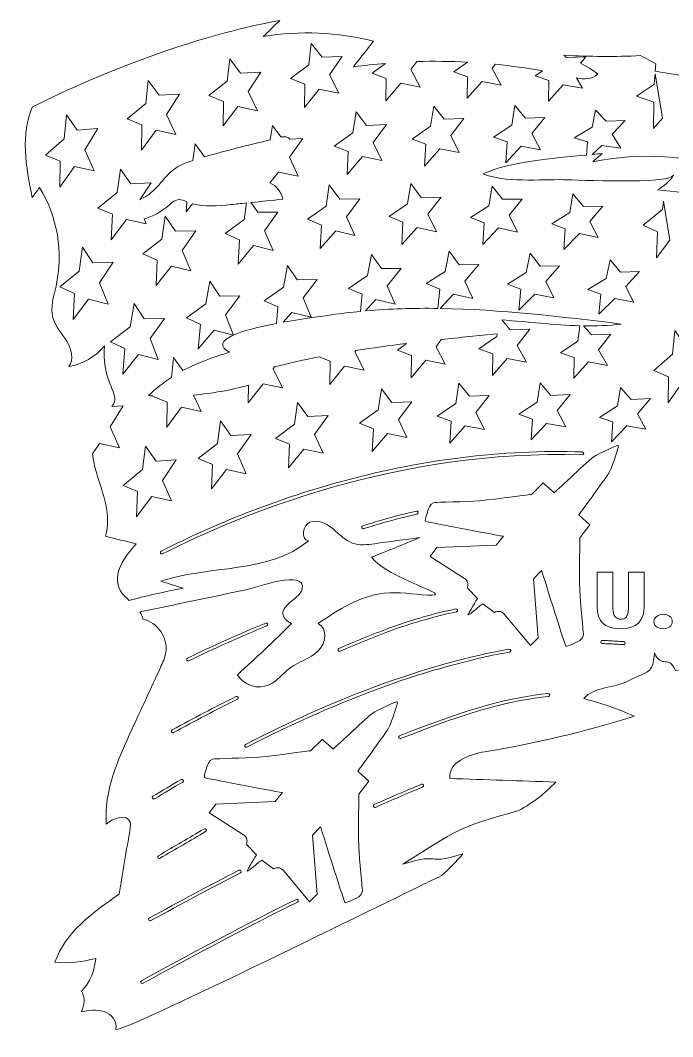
# Model space of a CAD drawing. Header units: inches. Extents: x 4.6 to 78.8, y -131.1 to -108.6.
# Drawn here: x 44.6 to 58.11, y -129.7 to -108.64 of the extents above; entities that cross this region are included whole.
import ezdxf

# ---------------------------------------------------------------- set-up
doc = ezdxf.new("R2010")
doc.units = ezdxf.units.IN
doc.header["$MEASUREMENT"] = 0
doc.layers.add('Layer 1', color=7, linetype='Continuous')

msp = doc.modelspace()

# ---------------------------------------------------------------- linework, layer by layer
at = {"layer": 'Layer 1', "color": 7, "lineweight": 5}
for points in [[(50.577, -109.56), (50.625, -109.119), (50.852, -109.406), (51.268, -109.391), (51.004, -109.77), (51.197, -110.149), (50.794, -110.065), (50.488, -110.444), (50.494, -109.96), (50.199, -109.843), (50.577, -109.56)], [(48.889, -109.899), (48.938, -109.44), (49.164, -109.737), (49.583, -109.717), (49.317, -110.116), (49.511, -110.514), (49.105, -110.427), (48.8, -110.823), (48.807, -110.32), (48.508, -110.199), (48.889, -109.899)], [(47.201, -110.364), (47.249, -109.887), (47.475, -110.193), (47.896, -110.169), (47.629, -110.588), (47.824, -111.003), (47.415, -110.916), (47.111, -111.328), (47.118, -110.807), (46.815, -110.683), (47.201, -110.364)], [(57.71, -109.978), (57.724, -109.966), (57.745, -109.749), (57.903, -110.669), (57.71, -110.88), (57.718, -110.333), (57.359, -110.211), (57.71, -109.978)], [(51.556, -110.535), (51.773, -110.818), (52.184, -110.801), (51.908, -111.169), (52.086, -111.542), (51.685, -111.461), (51.367, -111.832), (51.392, -111.36), (51.104, -111.248), (51.49, -110.97), (51.556, -110.535)], [(53.097, -110.835), (53.162, -110.417), (53.38, -110.689), (53.787, -110.673), (53.514, -111.023), (53.691, -111.379), (53.292, -111.301), (52.974, -111.659), (52.999, -111.205), (52.715, -111.099), (53.097, -110.835)], [(54.779, -110.81), (54.845, -110.408), (55.065, -110.669), (55.466, -110.652), (55.196, -110.984), (55.372, -111.321), (54.976, -111.25), (54.658, -111.594), (54.683, -111.159), (54.403, -111.061), (54.779, -110.81)], [(45.121, -111.434), (45.509, -111.096), (45.557, -110.599), (45.783, -110.914), (46.206, -110.883), (45.938, -111.324), (46.135, -111.756), (45.723, -111.67), (45.42, -112.1), (45.426, -111.56), (45.121, -111.434)], [(52.623, -112.445), (52.688, -112.024), (52.905, -112.308), (53.316, -112.306), (53.04, -112.657), (53.217, -113.024), (52.82, -112.931), (52.5, -113.286), (52.525, -112.822), (52.239, -112.702), (52.623, -112.445)], [(51.532, -113.098), (51.133, -113), (50.814, -113.369), (50.838, -112.885), (50.548, -112.759), (50.936, -112.488), (51.001, -112.049), (51.217, -112.344), (51.633, -112.342), (51.354, -112.712), (51.532, -113.098)], [(54.305, -112.482), (54.37, -112.076), (54.588, -112.349), (54.995, -112.347), (54.722, -112.68), (54.897, -113.029), (54.503, -112.941), (54.183, -113.282), (54.208, -112.837), (53.925, -112.725), (54.305, -112.482)], [(55.606, -112.857), (55.98, -112.625), (56.046, -112.236), (56.265, -112.497), (56.666, -112.492), (56.396, -112.808), (56.571, -113.138), (56.179, -113.058), (55.859, -113.386), (55.883, -112.96), (55.606, -112.857)], [(57.499, -112.881), (57.899, -112.558), (57.921, -112.385), (58.051, -113.195), (57.775, -113.56), (57.799, -113.02), (57.499, -112.881)], [(47.139, -113.475), (47.535, -113.171), (47.6, -112.696), (47.815, -113.01), (48.237, -113.002), (47.954, -113.412), (48.134, -113.834), (47.73, -113.731), (47.412, -114.133), (47.437, -113.611), (47.139, -113.475)], [(46.015, -114.419), (45.698, -114.838), (45.723, -114.298), (45.422, -114.159), (45.822, -113.836), (45.887, -113.342), (46.101, -113.665), (46.525, -113.651), (46.241, -114.082), (46.422, -114.522), (46.015, -114.419)], [(55.648, -114.393), (55.255, -114.311), (54.925, -114.646), (54.968, -114.212), (54.693, -114.106), (55.079, -113.865), (55.163, -113.463), (55.37, -113.731), (55.77, -113.724), (55.487, -114.049), (55.648, -114.393)], [(57.302, -114.48), (56.911, -114.406), (56.581, -114.729), (56.624, -114.314), (56.354, -114.217), (56.735, -113.987), (56.818, -113.601), (57.027, -113.856), (57.421, -113.847), (57.142, -114.155), (57.302, -114.48)], [(49.019, -115.161), (48.618, -115.059), (48.288, -115.45), (48.331, -114.941), (48.041, -114.807), (48.445, -114.512), (48.528, -114.044), (48.731, -114.354), (49.149, -114.346), (48.854, -114.744), (49.019, -115.161)], [(46.722, -115.97), (46.765, -115.443), (46.472, -115.305), (46.879, -114.994), (46.962, -114.509), (47.165, -114.828), (47.585, -114.817), (47.289, -115.234), (47.455, -115.667), (47.051, -115.563), (46.722, -115.97)], [(58.108, -115.56), (58.156, -115.064), (58.351, -115.335), (58.406, -115.979), (58.443, -116.159), (58.322, -116.134), (58.019, -116.564), (58.025, -116.025), (57.72, -115.899), (58.108, -115.56)], [(54.213, -117.121), (53.815, -117.044), (53.497, -117.401), (53.522, -116.947), (53.237, -116.842), (53.619, -116.578), (53.685, -116.159), (53.903, -116.431), (54.309, -116.415), (54.036, -116.765), (54.213, -117.121)], [(55.895, -117.064), (55.499, -116.992), (55.18, -117.336), (55.205, -116.901), (54.925, -116.803), (55.302, -116.552), (55.368, -116.15), (55.587, -116.411), (55.989, -116.394), (55.719, -116.727), (55.895, -117.064)], [(57.382, -116.791), (57.557, -117.109), (57.163, -117.045), (56.845, -117.376), (56.869, -116.96), (56.595, -116.87), (56.966, -116.631), (57.032, -116.246), (57.252, -116.495), (57.649, -116.476), (57.382, -116.791)], [(52.609, -117.284), (52.208, -117.203), (51.89, -117.574), (51.915, -117.102), (51.626, -116.99), (52.013, -116.713), (52.078, -116.278), (52.295, -116.56), (52.706, -116.543), (52.43, -116.911), (52.609, -117.284)], [(50.875, -117.611), (50.472, -117.527), (50.155, -117.914), (50.179, -117.422), (49.887, -117.305), (50.278, -117.011), (50.343, -116.558), (50.559, -116.851), (50.974, -116.831), (50.696, -117.22), (50.875, -117.611)], [(49.282, -118.035), (48.875, -117.948), (48.559, -118.35), (48.584, -117.841), (48.288, -117.719), (48.682, -117.41), (48.748, -116.939), (48.963, -117.241), (49.381, -117.219), (49.101, -117.626), (49.282, -118.035)], [(47.007, -118.928), (47.032, -118.401), (46.734, -118.276), (47.131, -117.95), (47.196, -117.463), (47.412, -117.773), (47.831, -117.747), (47.55, -118.173), (47.732, -118.598), (47.323, -118.51), (47.007, -118.928)]]:
    msp.add_lwpolyline(points, dxfattribs=at)
for points, knots in [([(75.773, -120.89), (75.833, -120.886), (75.892, -120.883), (75.952, -120.879), (75.971, -120.878), (75.99, -120.877), (76.009, -120.876), (76.083, -120.872), (76.157, -120.868), (76.231, -120.865), (76.253, -120.864), (76.276, -120.863), (76.298, -120.862), (76.353, -120.86), (76.407, -120.857), (76.462, -120.855), (76.489, -120.854), (76.516, -120.853), (76.543, -120.852), (76.607, -120.85), (76.671, -120.848), (76.736, -120.847), (76.762, -120.846), (76.789, -120.846), (76.816, -120.845), (76.871, -120.844), (76.927, -120.843), (76.982, -120.842), (77.014, -120.841), (77.046, -120.841), (77.078, -120.84), (77.124, -120.84), (77.169, -120.84), (77.214, -120.839), (77.246, -120.839), (77.277, -120.839), (77.308, -120.839), (77.375, -120.839), (77.441, -120.839), (77.508, -120.839), (77.81, -120.841), (78.113, -120.848), (78.415, -120.861), (78.413, -120.856), (78.411, -120.852), (78.409, -120.848), (76.788, -120.506), (75.159, -120.158), (73.616, -119.554), (74.262, -119.59), (74.909, -119.625), (75.555, -119.66), (75.555, -119.66), (75.555, -119.66), (75.555, -119.66), (75.893, -119.679), (76.23, -119.697), (76.568, -119.715), (77.021, -119.74), (77.474, -119.765), (77.927, -119.79), (78.234, -119.806), (78.541, -119.823), (78.848, -119.84), (77.437, -119.404), (76.026, -118.968), (74.616, -118.531), (74.669, -118.545), (74.722, -118.559), (74.775, -118.572), (74.787, -118.575), (74.799, -118.578), (74.81, -118.581), (74.863, -118.594), (74.916, -118.607), (74.968, -118.62), (74.975, -118.621), (74.981, -118.623), (74.988, -118.624), (75.037, -118.635), (75.085, -118.646), (75.135, -118.657), (75.144, -118.659), (75.154, -118.661), (75.164, -118.664), (75.218, -118.675), (75.271, -118.686), (75.325, -118.697), (75.333, -118.699), (75.342, -118.701), (75.35, -118.702), (75.401, -118.712), (75.452, -118.722), (75.503, -118.732), (75.509, -118.733), (75.514, -118.734), (75.52, -118.735), (75.575, -118.745), (75.63, -118.755), (75.685, -118.764), (75.694, -118.765), (75.702, -118.767), (75.711, -118.768), (75.824, -118.787), (75.937, -118.804), (76.05, -118.82), (76.057, -118.821), (76.064, -118.822), (76.071, -118.823), (76.187, -118.839), (76.303, -118.853), (76.42, -118.865), (76.424, -118.865), (76.428, -118.866), (76.432, -118.866), (76.491, -118.873), (76.551, -118.878), (76.61, -118.884), (76.611, -118.884), (76.611, -118.884), (76.612, -118.884), (76.733, -118.895), (76.854, -118.904), (76.976, -118.911), (76.978, -118.911), (76.98, -118.911), (76.982, -118.911), (77.102, -118.918), (77.223, -118.923), (77.343, -118.927), (77.346, -118.927), (77.348, -118.927), (77.35, -118.927), (77.683, -118.936), (78.017, -118.931), (78.349, -118.912), (78.253, -118.882), (78.147, -118.852), (78.03, -118.82), (77.235, -118.707), (76.447, -118.542), (75.673, -118.327), (75.672, -118.327), (75.672, -118.327), (75.671, -118.326), (75.417, -118.256), (75.165, -118.18), (74.915, -118.099), (75.66, -118.139), (76.406, -118.143), (77.151, -118.111), (77.13, -118.067), (77.11, -118.023), (77.089, -117.978), (76.321, -117.846), (75.554, -117.712), (74.786, -117.576), (74.104, -117.455), (73.407, -117.325), (72.76, -117.087), (72.76, -117.087), (72.76, -117.087), (72.76, -117.087), (72.759, -117.086), (72.759, -117.086), (72.758, -117.086), (72.731, -117.076), (72.705, -117.066), (72.678, -117.056), (72.668, -117.052), (72.657, -117.047), (72.647, -117.043), (72.628, -117.036), (72.61, -117.028), (72.591, -117.021), (72.58, -117.017), (72.57, -117.012), (72.559, -117.008), (72.536, -116.998), (72.514, -116.989), (72.492, -116.979), (72.486, -116.977), (72.48, -116.975), (72.474, -116.972), (72.447, -116.96), (72.42, -116.948), (72.393, -116.936), (72.384, -116.932), (72.374, -116.927), (72.365, -116.923), (72.346, -116.914), (72.327, -116.905), (72.307, -116.896), (72.298, -116.891), (72.289, -116.887), (72.279, -116.882), (72.255, -116.87), (72.23, -116.858), (72.206, -116.846), (72.203, -116.844), (72.2, -116.843), (72.197, -116.841), (72.17, -116.827), (72.143, -116.813), (72.117, -116.799), (72.108, -116.794), (72.1, -116.79), (72.092, -116.785), (72.072, -116.774), (72.053, -116.763), (72.033, -116.752), (72.025, -116.748), (72.017, -116.743), (72.009, -116.738), (71.983, -116.723), (71.957, -116.708), (71.932, -116.693), (71.931, -116.692), (71.93, -116.692), (71.929, -116.691), (71.903, -116.675), (71.877, -116.659), (71.851, -116.642), (71.843, -116.637), (71.835, -116.632), (71.828, -116.627), (71.809, -116.615), (71.789, -116.602), (71.77, -116.589), (71.763, -116.584), (71.755, -116.579), (71.748, -116.574), (71.722, -116.556), (71.696, -116.538), (71.671, -116.52), (72.814, -116.811), (73.993, -116.961), (75.172, -116.966), (74.474, -116.845), (73.801, -116.58), (73.208, -116.191), (73.254, -116.202), (73.3, -116.212), (73.346, -116.222), (73.356, -116.224), (73.365, -116.226), (73.375, -116.228), (73.42, -116.238), (73.465, -116.247), (73.51, -116.256), (73.517, -116.258), (73.525, -116.259), (73.532, -116.26), (73.574, -116.269), (73.616, -116.276), (73.658, -116.284), (73.665, -116.285), (73.672, -116.287), (73.679, -116.288), (73.724, -116.296), (73.77, -116.304), (73.816, -116.311), (73.825, -116.313), (73.834, -116.314), (73.843, -116.316), (73.937, -116.331), (74.032, -116.344), (74.126, -116.357), (74.135, -116.358), (74.143, -116.359), (74.151, -116.36), (74.198, -116.366), (74.245, -116.371), (74.292, -116.376), (74.298, -116.377), (74.303, -116.378), (74.309, -116.378), (74.355, -116.383), (74.4, -116.388), (74.445, -116.392), (74.449, -116.393), (74.454, -116.393), (74.459, -116.394), (74.506, -116.398), (74.554, -116.402), (74.602, -116.406), (74.609, -116.406), (74.617, -116.407), (74.624, -116.407), (74.721, -116.415), (74.818, -116.421), (74.916, -116.425), (74.922, -116.425), (74.929, -116.426), (74.936, -116.426), (74.984, -116.428), (75.032, -116.43), (75.08, -116.431), (75.085, -116.431), (75.09, -116.431), (75.094, -116.431), (75.142, -116.433), (75.189, -116.433), (75.236, -116.434), (75.239, -116.434), (75.243, -116.434), (75.246, -116.434), (75.294, -116.435), (75.343, -116.435), (75.391, -116.434), (75.398, -116.434), (75.405, -116.434), (75.413, -116.434), (75.51, -116.433), (75.607, -116.431), (75.704, -116.427), (75.708, -116.427), (75.712, -116.427), (75.717, -116.427), (75.716, -116.427), (75.716, -116.427), (75.716, -116.427), (75.925, -116.419), (76.133, -116.403), (76.341, -116.381), (76.326, -116.349), (76.311, -116.318), (76.296, -116.286), (75.185, -116.076), (74.048, -115.819), (73.095, -115.258), (73.095, -115.258), (73.095, -115.258), (73.095, -115.258), (73.061, -115.238), (73.026, -115.218), (72.992, -115.197), (72.992, -115.196), (72.992, -115.196), (72.992, -115.196), (72.89, -115.133), (72.791, -115.067), (72.695, -114.996), (72.694, -114.996), (72.693, -114.995), (72.692, -114.994), (72.661, -114.972), (72.632, -114.95), (72.602, -114.927), (72.598, -114.924), (72.595, -114.922), (72.591, -114.919), (72.563, -114.897), (72.535, -114.874), (72.507, -114.852), (72.503, -114.848), (72.499, -114.845), (72.494, -114.842), (72.467, -114.819), (72.439, -114.796), (72.412, -114.772), (72.408, -114.769), (72.405, -114.766), (72.402, -114.764), (72.373, -114.739), (72.345, -114.714), (72.317, -114.688), (72.803, -114.711), (73.289, -114.733), (73.774, -114.756), (73.237, -114.646), (72.723, -114.427), (72.271, -114.117), (72.285, -114.118), (72.299, -114.119), (72.313, -114.12), (71.366, -113.786), (70.393, -113.524), (69.406, -113.34), (69.562, -113.294), (69.718, -113.247), (69.874, -113.201), (68.057, -112.403), (66.047, -112.053), (64.068, -112.189), (64.296, -112.134), (64.516, -112.047), (64.719, -111.93), (63.337, -111.677), (61.967, -111.36), (60.614, -110.982), (61.129, -110.991), (61.644, -110.999), (62.159, -111.007), (62.115, -110.999), (61.654, -110.657), (61.61, -110.649), (59.092, -109.823), (57.92, -109.738), (57.75, -109.694), (57.75, -109.694), (57.765, -109.542), (57.765, -109.542), (57.765, -109.542), (57.621, -109.463), (57.621, -109.463), (57.564, -109.431), (57.506, -109.401), (57.447, -109.371), (56.918, -109.396), (56.388, -109.393), (55.86, -109.363), (55.86, -109.363), (55.86, -109.363), (55.86, -109.363), (55.86, -109.363), (55.895, -109.402), (55.895, -109.402), (55.906, -109.406), (55.916, -109.409), (55.927, -109.413), (55.927, -109.413), (56.309, -109.399), (56.309, -109.399), (56.309, -109.399), (56.205, -109.53), (56.205, -109.53), (56.33, -109.593), (56.449, -109.668), (56.559, -109.753), (56.448, -109.866), (56.278, -109.862), (56.116, -109.833), (56.116, -109.833), (56.24, -110.047), (56.24, -110.047), (56.24, -110.047), (55.846, -109.977), (55.846, -109.977), (55.846, -109.977), (55.539, -110.313), (55.539, -110.313), (55.539, -110.313), (55.545, -109.886), (55.545, -109.886), (55.545, -109.886), (55.263, -109.79), (55.263, -109.79), (55.263, -109.79), (55.416, -109.688), (55.416, -109.688), (55.092, -109.629), (54.765, -109.584), (54.437, -109.551), (54.437, -109.551), (54.371, -109.638), (54.371, -109.638), (54.371, -109.638), (54.561, -109.981), (54.561, -109.981), (54.561, -109.981), (54.164, -109.904), (54.164, -109.904), (54.164, -109.904), (53.857, -110.255), (53.857, -110.255), (53.857, -110.255), (53.863, -109.808), (53.863, -109.808), (53.863, -109.808), (53.576, -109.704), (53.576, -109.704), (53.576, -109.704), (53.863, -109.506), (53.863, -109.506), (53.863, -109.506), (53.863, -109.506), (53.863, -109.506), (53.513, -109.488), (53.161, -109.484), (52.81, -109.494), (52.81, -109.494), (52.688, -109.662), (52.688, -109.662), (52.688, -109.662), (52.879, -110.024), (52.879, -110.024), (52.879, -110.024), (52.479, -109.943), (52.479, -109.943), (52.479, -109.943), (52.173, -110.308), (52.173, -110.308), (52.173, -110.308), (52.179, -109.842), (52.179, -109.842), (52.179, -109.842), (51.888, -109.732), (51.888, -109.732), (51.888, -109.732), (52.167, -109.531), (52.167, -109.531), (51.944, -109.549), (51.722, -109.574), (51.5, -109.604), (51.639, -109.426), (51.778, -109.247), (51.917, -109.069), (51.173, -108.883), (50.391, -108.851), (49.634, -108.975), (49.747, -108.863), (49.861, -108.751), (49.975, -108.64), (49.236, -108.779), (48.46, -108.986), (47.654, -109.26), (46.511, -109.649), (45.53, -110.096), (44.857, -110.432), (44.603, -110.98), (44.716, -111.689), (44.851, -112.308), (44.9, -112.241), (44.95, -112.174), (45, -112.106), (45.372, -112.708), (45.498, -113.457), (45.343, -114.147), (45.294, -114.364), (45.219, -114.589), (45.278, -114.804), (45.328, -114.986), (45.465, -115.127), (45.564, -115.287), (45.663, -115.448), (45.719, -115.666), (45.605, -115.816), (45.892, -115.767), (46.16, -115.611), (46.344, -115.385), (46.319, -115.672), (46.367, -115.964), (46.481, -116.228), (46.53, -116.341), (46.592, -116.469), (46.54, -116.581), (46.529, -116.604), (46.514, -116.624), (46.497, -116.642), (46.497, -116.642), (46.729, -116.625), (46.729, -116.625), (46.729, -116.625), (46.46, -117.066), (46.46, -117.066), (46.46, -117.066), (46.657, -117.498), (46.657, -117.498), (46.657, -117.498), (46.245, -117.412), (46.245, -117.412), (46.245, -117.412), (46.098, -117.62), (46.098, -117.62), (46.098, -117.62), (46.098, -117.62), (46.098, -117.62), (46.113, -117.754), (46.142, -117.887), (46.179, -118.012), (46.307, -118.444), (46.499, -118.899), (46.363, -119.329), (46.576, -119.382), (46.789, -119.435), (47.003, -119.488), (46.761, -119.751), (46.502, -120.112), (46.661, -120.431), (46.705, -120.521), (46.778, -120.593), (46.854, -120.663), (47.222, -120.557), (47.602, -120.482), (47.977, -120.409), (47.822, -120.36), (47.666, -120.311), (47.51, -120.261), (48.525, -119.928), (49.742, -120.105), (50.57, -119.429), (50.405, -119.384), (50.441, -119.104), (50.6, -119.04), (50.759, -118.976), (50.939, -119.064), (51.071, -119.173), (51.203, -119.282), (51.321, -119.417), (51.483, -119.474), (51.626, -119.525), (51.784, -119.505), (51.935, -119.485), (52.247, -119.443), (52.56, -119.401), (52.873, -119.359), (52.541, -119.495), (52.209, -119.631), (51.877, -119.767), (52.192, -120.214), (53.696, -120.582), (53.034, -120.55), (52.737, -120.535), (52.441, -120.48), (52.145, -120.51), (51.637, -120.561), (51.191, -120.854), (50.768, -121.139), (50.974, -121.234), (50.93, -121.559), (50.765, -121.714), (50.599, -121.868), (50.366, -121.927), (50.184, -122.062), (50.036, -122.173), (49.923, -122.333), (49.754, -122.41), (49.526, -122.515), (49.226, -122.419), (49.1, -122.202), (49.472, -121.851), (49.861, -121.508), (50.215, -121.14), (49.721, -120.86), (50.398, -120.649), (50.44, -120.423), (50.517, -120.005), (49.511, -120.391), (49.273, -120.441), (48.542, -120.594), (47.811, -120.746), (47.079, -120.899), (47.109, -120.944), (47.13, -120.993), (47.139, -121.049), (47.441, -121.111), (47.664, -121.434), (47.616, -121.738), (47.598, -121.847), (47.551, -121.949), (47.505, -122.05), (47.307, -122.479), (47.109, -122.907), (46.912, -123.336), (46.625, -123.957), (46.332, -124.613), (46.383, -125.295), (46.531, -125.166), (46.814, -125.067), (46.875, -125.254), (46.889, -125.299), (46.882, -125.348), (46.874, -125.395), (46.8, -125.846), (46.726, -126.298), (46.651, -126.749), (46.107, -127.12), (45.528, -127.534), (45.319, -128.159), (45.602, -128.183), (45.889, -128.155), (46.163, -128.078), (46.147, -128.33), (46.042, -128.575), (45.869, -128.759), (45.946, -128.888), (45.942, -129.061), (45.861, -129.186), (46.018, -129.158), (46.184, -129.13), (46.336, -129.18), (46.488, -129.23), (46.618, -129.387), (46.579, -129.543), (46.54, -129.7), (51.402, -127.3), (52.901, -126.567), (53.036, -126.501), (53.176, -126.434), (53.32, -126.367), (53.48, -126.226), (53.63, -126.074), (53.768, -125.913), (52.901, -126.172), (53.393, -125.865), (52.526, -126.124), (53.691, -125.392), (53.601, -125.393), (54.924, -125.013), (55.209, -124.861), (55.469, -124.662), (55.688, -124.424), (54.958, -124.4), (54.228, -124.375), (53.498, -124.351), (53.457, -124.014), (53.89, -123.85), (54.224, -123.795), (55.269, -123.624), (56.302, -123.378), (57.312, -123.06), (56.976, -122.907), (56.627, -122.785), (56.269, -122.696), (56.489, -122.439), (56.899, -122.485), (57.197, -122.326), (57.61, -122.104), (57.69, -122.216), (57.735, -121.749), (57.876, -122.088), (58.029, -121.773), (58.17, -122.112), (59.252, -121.954), (60.362, -121.983), (61.435, -122.196), (60.98, -122.279), (60.524, -122.363), (60.068, -122.446), (60.126, -122.772), (60.585, -122.941), (60.84, -122.73), (60.556, -122.97), (60.212, -123.14), (59.847, -123.219), (61.753, -123.669), (64.604, -123.778), (63.727, -123.567), (65.019, -123.188), (66.262, -123.049), (68.64, -123.356), (68.488, -122.75), (67.254, -122.699), (66.532, -122.441), (68.051, -122.313), (69.655, -122.805), (71.096, -122.539), (69.967, -121.96), (70.317, -122.044), (69.153, -121.541), (72.337, -122.393), (71.377, -122.028), (74.416, -122.238), (74.105, -122.075), (73.804, -121.891), (73.519, -121.686), (73.58, -121.694), (73.641, -121.701), (73.702, -121.708), (73.702, -121.708), (73.702, -121.708), (73.702, -121.708), (74.695, -121.816), (75.699, -121.825), (76.694, -121.733), (76.695, -121.733), (76.697, -121.733), (76.698, -121.732), (76.748, -121.728), (76.799, -121.723), (76.849, -121.718), (76.858, -121.717), (76.866, -121.716), (76.875, -121.715), (76.918, -121.71), (76.961, -121.706), (77.004, -121.701), (77.017, -121.699), (77.029, -121.698), (77.042, -121.696), (77.081, -121.692), (77.12, -121.687), (77.159, -121.682), (77.175, -121.681), (77.19, -121.679), (77.205, -121.677), (77.241, -121.672), (77.278, -121.667), (77.314, -121.662), (77.331, -121.66), (77.348, -121.658), (77.365, -121.655), (77.4, -121.651), (77.434, -121.646), (77.469, -121.641), (77.487, -121.638), (77.506, -121.635), (77.524, -121.633), (77.557, -121.628), (77.59, -121.623), (77.624, -121.617), (77.643, -121.614), (77.662, -121.611), (77.681, -121.608), (77.714, -121.603), (77.746, -121.598), (77.779, -121.592), (77.798, -121.589), (77.818, -121.586), (77.837, -121.583), (77.87, -121.577), (77.903, -121.571), (77.936, -121.565), (77.955, -121.562), (77.974, -121.559), (77.992, -121.555), (78.028, -121.549), (78.063, -121.542), (78.098, -121.535), (78.114, -121.532), (78.131, -121.529), (78.147, -121.526), (78.198, -121.516), (78.249, -121.506), (78.3, -121.496), (77.337, -121.451), (76.38, -121.253), (75.477, -120.911), (75.554, -120.905), (75.63, -120.9), (75.707, -120.895), (75.729, -120.893), (75.751, -120.892), (75.773, -120.89)], [0, 0, 0, 0, 1, 1, 1, 2, 2, 2, 3, 3, 3, 4, 4, 4, 5, 5, 5, 6, 6, 6, 7, 7, 7, 8, 8, 8, 9, 9, 9, 10, 10, 10, 11, 11, 11, 12, 12, 12, 13, 13, 13, 14, 14, 14, 15, 15, 15, 16, 16, 16, 17, 17, 17, 18, 18, 18, 19, 19, 19, 20, 20, 20, 21, 21, 21, 22, 22, 22, 23, 23, 23, 24, 24, 24, 25, 25, 25, 26, 26, 26, 27, 27, 27, 28, 28, 28, 29, 29, 29, 30, 30, 30, 31, 31, 31, 32, 32, 32, 33, 33, 33, 34, 34, 34, 35, 35, 35, 36, 36, 36, 37, 37, 37, 38, 38, 38, 39, 39, 39, 40, 40, 40, 41, 41, 41, 42, 42, 42, 43, 43, 43, 44, 44, 44, 45, 45, 45, 46, 46, 46, 47, 47, 47, 48, 48, 48, 49, 49, 49, 50, 50, 50, 51, 51, 51, 52, 52, 52, 53, 53, 53, 54, 54, 54, 55, 55, 55, 56, 56, 56, 57, 57, 57, 58, 58, 58, 59, 59, 59, 60, 60, 60, 61, 61, 61, 62, 62, 62, 63, 63, 63, 64, 64, 64, 65, 65, 65, 66, 66, 66, 67, 67, 67, 68, 68, 68, 69, 69, 69, 70, 70, 70, 71, 71, 71, 72, 72, 72, 73, 73, 73, 74, 74, 74, 75, 75, 75, 76, 76, 76, 77, 77, 77, 78, 78, 78, 79, 79, 79, 80, 80, 80, 81, 81, 81, 82, 82, 82, 83, 83, 83, 84, 84, 84, 85, 85, 85, 86, 86, 86, 87, 87, 87, 88, 88, 88, 89, 89, 89, 90, 90, 90, 91, 91, 91, 92, 92, 92, 93, 93, 93, 94, 94, 94, 95, 95, 95, 96, 96, 96, 97, 97, 97, 98, 98, 98, 99, 99, 99, 100, 100, 100, 101, 101, 101, 102, 102, 102, 103, 103, 103, 104, 104, 104, 105, 105, 105, 106, 106, 106, 107, 107, 107, 108, 108, 108, 109, 109, 109, 110, 110, 110, 111, 111, 111, 112, 112, 112, 113, 113, 113, 114, 114, 114, 115, 115, 115, 116, 116, 116, 117, 117, 117, 118, 118, 118, 119, 119, 119, 120, 120, 120, 121, 121, 121, 122, 122, 122, 123, 123, 123, 124, 124, 124, 125, 125, 125, 126, 126, 126, 127, 127, 127, 128, 128, 128, 129, 129, 129, 130, 130, 130, 131, 131, 131, 132, 132, 132, 133, 133, 133, 134, 134, 134, 135, 135, 135, 136, 136, 136, 137, 137, 137, 138, 138, 138, 139, 139, 139, 140, 140, 140, 141, 141, 141, 142, 142, 142, 143, 143, 143, 144, 144, 144, 145, 145, 145, 146, 146, 146, 147, 147, 147, 148, 148, 148, 149, 149, 149, 150, 150, 150, 151, 151, 151, 152, 152, 152, 153, 153, 153, 154, 154, 154, 155, 155, 155, 156, 156, 156, 157, 157, 157, 158, 158, 158, 159, 159, 159, 160, 160, 160, 161, 161, 161, 162, 162, 162, 163, 163, 163, 164, 164, 164, 165, 165, 165, 166, 166, 166, 167, 167, 167, 168, 168, 168, 169, 169, 169, 170, 170, 170, 171, 171, 171, 172, 172, 172, 173, 173, 173, 174, 174, 174, 175, 175, 175, 176, 176, 176, 177, 177, 177, 178, 178, 178, 179, 179, 179, 180, 180, 180, 181, 181, 181, 182, 182, 182, 183, 183, 183, 184, 184, 184, 185, 185, 185, 186, 186, 186, 187, 187, 187, 188, 188, 188, 189, 189, 189, 190, 190, 190, 191, 191, 191, 192, 192, 192, 193, 193, 193, 194, 194, 194, 195, 195, 195, 196, 196, 196, 197, 197, 197, 198, 198, 198, 199, 199, 199, 200, 200, 200, 201, 201, 201, 202, 202, 202, 203, 203, 203, 204, 204, 204, 205, 205, 205, 206, 206, 206, 207, 207, 207, 208, 208, 208, 209, 209, 209, 210, 210, 210, 211, 211, 211, 212, 212, 212, 213, 213, 213, 214, 214, 214, 215, 215, 215, 216, 216, 216, 217, 217, 217, 218, 218, 218, 219, 219, 219, 220, 220, 220, 221, 221, 221, 222, 222, 222, 223, 223, 223, 224, 224, 224, 225, 225, 225, 226, 226, 226, 227, 227, 227, 228, 228, 228, 229, 229, 229, 230, 230, 230, 231, 231, 231, 232, 232, 232, 233, 233, 233, 234, 234, 234, 235, 235, 235, 236, 236, 236, 237, 237, 237, 238, 238, 238, 239, 239, 239, 240, 240, 240, 241, 241, 241, 242, 242, 242, 243, 243, 243, 244, 244, 244, 245, 245, 245, 246, 246, 246, 247, 247, 247, 248, 248, 248, 249, 249, 249, 250, 250, 250, 251, 251, 251, 252, 252, 252, 253, 253, 253, 254, 254, 254, 255, 255, 255, 256, 256, 256, 257, 257, 257, 258, 258, 258, 259, 259, 259, 260, 260, 260, 261, 261, 261, 262, 262, 262, 263, 263, 263, 264, 264, 264, 265, 265, 265, 266, 266, 266, 267, 267, 267, 268, 268, 268, 269, 269, 269, 270, 270, 270, 271, 271, 271, 272, 272, 272, 273, 273, 273, 274, 274, 274, 275, 275, 275, 276, 276, 276, 277, 277, 277, 278, 278, 278, 278]), ([(56.329, -111.431), (56.329, -111.431), (56.347, -111.156), (56.347, -111.156), (56.347, -111.156), (56.072, -111.074), (56.072, -111.074), (56.072, -111.074), (56.443, -110.856), (56.443, -110.856), (56.443, -110.856), (56.51, -110.503), (56.51, -110.503), (56.51, -110.503), (56.73, -110.731), (56.73, -110.731), (56.73, -110.731), (57.126, -110.714), (57.126, -110.714), (57.126, -110.714), (56.859, -111.002), (56.859, -111.002), (56.859, -111.002), (57.034, -111.292), (57.034, -111.292), (57.034, -111.292), (56.641, -111.233), (56.641, -111.233), (56.641, -111.233), (56.444, -111.42), (56.444, -111.42), (56.517, -111.413), (56.587, -111.405), (56.652, -111.397), (56.593, -111.459), (56.522, -111.512), (56.454, -111.569), (57.43, -111.374), (58.479, -111.434), (59.414, -111.738), (59.138, -111.748), (58.86, -111.74), (58.586, -111.713), (59.898, -112.127), (61.263, -112.425), (62.652, -112.6), (62.447, -112.641), (62.233, -112.619), (62.024, -112.597), (60.614, -112.449), (59.204, -112.301), (57.794, -112.153), (57.936, -112.079), (58.052, -111.972), (58.127, -111.848), (58.011, -112.04), (56.13, -111.945), (55.851, -111.942), (55.37, -111.935), (54.615, -112.002), (54.187, -111.822), (54.713, -111.566), (55.636, -111.498), (56.329, -111.431)], [0, 0, 0, 0, 1, 1, 1, 2, 2, 2, 3, 3, 3, 4, 4, 4, 5, 5, 5, 6, 6, 6, 7, 7, 7, 8, 8, 8, 9, 9, 9, 10, 10, 10, 11, 11, 11, 12, 12, 12, 13, 13, 13, 14, 14, 14, 15, 15, 15, 16, 16, 16, 17, 17, 17, 18, 18, 18, 19, 19, 19, 20, 20, 20, 21, 21, 21, 21]), ([(46.609, -112.208), (46.609, -112.208), (46.674, -111.721), (46.674, -111.721), (46.674, -111.721), (46.889, -112.031), (46.889, -112.031), (46.889, -112.031), (47.309, -112.005), (47.309, -112.005), (47.309, -112.005), (47.076, -112.357), (47.076, -112.357), (47.096, -112.346), (47.116, -112.336), (47.135, -112.325), (47.514, -112.135), (47.591, -111.756), (48.018, -111.601), (48.071, -111.582), (48.124, -111.563), (48.177, -111.546), (48.177, -111.546), (48.225, -111.197), (48.225, -111.197), (48.225, -111.197), (48.419, -111.469), (48.419, -111.469), (48.866, -111.334), (49.328, -111.231), (49.778, -111.113), (49.778, -111.113), (49.821, -110.816), (49.821, -110.816), (49.821, -110.816), (49.998, -111.056), (49.998, -111.056), (50.069, -111.043), (50.156, -111.053), (50.183, -111.102), (50.183, -111.102), (50.451, -111.089), (50.451, -111.089), (50.451, -111.089), (50.173, -111.477), (50.173, -111.477), (50.173, -111.477), (50.353, -111.869), (50.353, -111.869), (50.353, -111.869), (49.949, -111.784), (49.949, -111.784), (49.949, -111.784), (49.769, -112.005), (49.769, -112.005), (49.904, -112.071), (50.007, -112.2), (50.039, -112.347), (49.818, -112.37), (49.597, -112.393), (49.376, -112.415), (49.376, -112.415), (49.518, -112.617), (49.518, -112.617), (49.518, -112.617), (49.937, -112.612), (49.937, -112.612), (49.937, -112.612), (49.657, -113.001), (49.657, -113.001), (49.657, -113.001), (49.836, -113.406), (49.836, -113.406), (49.836, -113.406), (49.434, -113.305), (49.434, -113.305), (49.434, -113.305), (49.115, -113.69), (49.115, -113.69), (49.115, -113.69), (49.14, -113.187), (49.14, -113.187), (49.14, -113.187), (48.846, -113.055), (48.846, -113.055), (48.846, -113.055), (49.238, -112.769), (49.238, -112.769), (49.238, -112.769), (49.287, -112.424), (49.287, -112.424), (49.179, -112.436), (49.07, -112.447), (48.961, -112.458), (48.697, -112.485), (48.422, -112.511), (48.168, -112.44), (48.168, -112.44), (48.036, -112.608), (48.036, -112.608), (48.036, -112.608), (48.047, -112.398), (48.047, -112.398), (47.995, -112.376), (47.944, -112.351), (47.888, -112.354), (47.812, -112.357), (47.749, -112.411), (47.692, -112.46), (47.541, -112.59), (47.353, -112.712), (47.165, -112.751), (47.165, -112.751), (47.209, -112.855), (47.209, -112.855), (47.209, -112.855), (46.801, -112.768), (46.801, -112.768), (46.801, -112.768), (46.485, -113.185), (46.485, -113.185), (46.485, -113.185), (46.51, -112.659), (46.51, -112.659), (46.51, -112.659), (46.211, -112.534), (46.211, -112.534), (46.211, -112.534), (46.609, -112.208), (46.609, -112.208)], [0, 0, 0, 0, 1, 1, 1, 2, 2, 2, 3, 3, 3, 4, 4, 4, 5, 5, 5, 6, 6, 6, 7, 7, 7, 8, 8, 8, 9, 9, 9, 10, 10, 10, 11, 11, 11, 12, 12, 12, 13, 13, 13, 14, 14, 14, 15, 15, 15, 16, 16, 16, 17, 17, 17, 18, 18, 18, 19, 19, 19, 20, 20, 20, 21, 21, 21, 22, 22, 22, 23, 23, 23, 24, 24, 24, 25, 25, 25, 26, 26, 26, 27, 27, 27, 28, 28, 28, 29, 29, 29, 30, 30, 30, 31, 31, 31, 32, 32, 32, 33, 33, 33, 34, 34, 34, 35, 35, 35, 36, 36, 36, 37, 37, 37, 38, 38, 38, 39, 39, 39, 40, 40, 40, 41, 41, 41, 42, 42, 42, 43, 43, 43, 43]), ([(54.095, -113.699), (54.095, -113.699), (53.808, -114.042), (53.808, -114.042), (53.808, -114.042), (53.97, -114.404), (53.97, -114.404), (53.97, -114.404), (53.575, -114.315), (53.575, -114.315), (53.575, -114.315), (53.295, -114.61), (53.295, -114.61), (54.547, -114.63), (55.804, -114.782), (57.046, -114.933), (56.787, -114.967), (56.524, -114.976), (56.261, -114.971), (56.261, -114.971), (56.428, -115.156), (56.428, -115.156), (56.428, -115.156), (56.831, -115.141), (56.831, -115.141), (56.831, -115.141), (56.574, -115.465), (56.574, -115.465), (56.574, -115.465), (56.763, -115.789), (56.763, -115.789), (56.763, -115.789), (56.369, -115.719), (56.369, -115.719), (56.369, -115.719), (56.062, -116.056), (56.062, -116.056), (56.062, -116.056), (56.068, -115.628), (56.068, -115.628), (56.068, -115.628), (55.786, -115.532), (55.786, -115.532), (55.786, -115.532), (56.15, -115.291), (56.15, -115.291), (56.15, -115.291), (56.189, -114.969), (56.189, -114.969), (55.651, -114.954), (55.107, -114.884), (54.571, -114.849), (54.571, -114.849), (54.745, -115.052), (54.745, -115.052), (54.745, -115.052), (55.153, -115.038), (55.153, -115.038), (55.153, -115.038), (54.893, -115.38), (54.893, -115.38), (54.893, -115.38), (55.083, -115.723), (55.083, -115.723), (55.083, -115.723), (54.686, -115.647), (54.686, -115.647), (54.686, -115.647), (54.379, -115.997), (54.379, -115.997), (54.379, -115.997), (54.386, -115.55), (54.386, -115.55), (54.386, -115.55), (54.098, -115.447), (54.098, -115.447), (54.098, -115.447), (54.468, -115.192), (54.468, -115.192), (54.468, -115.192), (54.474, -115.137), (54.474, -115.137), (54.09, -115.174), (53.705, -115.212), (53.32, -115.254), (53.32, -115.254), (53.211, -115.405), (53.211, -115.405), (53.211, -115.405), (53.402, -115.766), (53.402, -115.766), (53.402, -115.766), (53.002, -115.685), (53.002, -115.685), (53.002, -115.685), (52.696, -116.05), (52.696, -116.05), (52.696, -116.05), (52.702, -115.584), (52.702, -115.584), (52.702, -115.584), (52.41, -115.474), (52.41, -115.474), (52.41, -115.474), (52.602, -115.336), (52.602, -115.336), (52.249, -115.38), (51.897, -115.428), (51.547, -115.483), (51.547, -115.483), (51.526, -115.512), (51.526, -115.512), (51.526, -115.512), (51.719, -115.892), (51.719, -115.892), (51.719, -115.892), (51.316, -115.807), (51.316, -115.807), (51.316, -115.807), (51.011, -116.186), (51.011, -116.186), (51.011, -116.186), (51.017, -115.702), (51.017, -115.702), (51.017, -115.702), (50.794, -115.614), (50.794, -115.614), (50.483, -115.674), (50.174, -115.741), (49.867, -115.817), (49.867, -115.817), (49.839, -115.859), (49.839, -115.859), (49.839, -115.859), (50.034, -116.256), (50.034, -116.256), (50.034, -116.256), (49.628, -116.17), (49.628, -116.17), (49.628, -116.17), (49.323, -116.565), (49.323, -116.565), (49.323, -116.565), (49.327, -116.2), (49.327, -116.2), (48.957, -116.303), (48.574, -116.372), (48.186, -116.405), (48.186, -116.405), (48.347, -116.745), (48.347, -116.745), (48.347, -116.745), (47.938, -116.658), (47.938, -116.658), (47.938, -116.658), (47.634, -117.071), (47.634, -117.071), (47.634, -117.071), (47.64, -116.549), (47.64, -116.549), (47.64, -116.549), (47.338, -116.425), (47.338, -116.425), (47.338, -116.425), (47.343, -116.421), (47.343, -116.421), (47.315, -116.419), (47.287, -116.418), (47.26, -116.416), (47.404, -116.274), (47.561, -116.15), (47.73, -116.041), (47.73, -116.041), (47.771, -115.629), (47.771, -115.629), (47.771, -115.629), (47.97, -115.899), (47.97, -115.899), (48.267, -115.739), (48.592, -115.617), (48.935, -115.519), (48.485, -115.268), (49.189, -115.059), (49.907, -114.92), (49.907, -114.92), (49.937, -114.579), (49.937, -114.579), (49.937, -114.579), (49.65, -114.45), (49.65, -114.45), (49.65, -114.45), (50.051, -114.169), (50.051, -114.169), (50.051, -114.169), (50.133, -113.718), (50.133, -113.718), (50.133, -113.718), (50.338, -114.019), (50.338, -114.019), (50.338, -114.019), (50.752, -114.013), (50.752, -114.013), (50.752, -114.013), (50.46, -114.393), (50.46, -114.393), (50.46, -114.393), (50.624, -114.792), (50.624, -114.792), (50.624, -114.792), (50.224, -114.693), (50.224, -114.693), (50.224, -114.693), (50.048, -114.894), (50.048, -114.894), (50.516, -114.81), (50.958, -114.756), (51.055, -114.742), (51.252, -114.713), (51.449, -114.689), (51.647, -114.67), (51.647, -114.67), (51.68, -114.316), (51.68, -114.316), (51.68, -114.316), (51.396, -114.194), (51.396, -114.194), (51.396, -114.194), (51.793, -113.929), (51.793, -113.929), (51.793, -113.929), (51.875, -113.495), (51.875, -113.495), (51.875, -113.495), (52.081, -113.785), (52.081, -113.785), (52.081, -113.785), (52.49, -113.78), (52.49, -113.78), (52.49, -113.78), (52.201, -114.14), (52.201, -114.14), (52.201, -114.14), (52.364, -114.521), (52.364, -114.521), (52.364, -114.521), (51.967, -114.426), (51.967, -114.426), (51.967, -114.426), (51.753, -114.66), (51.753, -114.66), (52.25, -114.617), (52.749, -114.602), (53.25, -114.609), (53.25, -114.609), (53.288, -114.21), (53.288, -114.21), (53.288, -114.21), (53.008, -114.096), (53.008, -114.096), (53.008, -114.096), (53.4, -113.843), (53.4, -113.843), (53.4, -113.843), (53.483, -113.425), (53.483, -113.425), (53.483, -113.425), (53.689, -113.704), (53.689, -113.704), (53.689, -113.704), (54.095, -113.699), (54.095, -113.699)], [0, 0, 0, 0, 1, 1, 1, 2, 2, 2, 3, 3, 3, 4, 4, 4, 5, 5, 5, 6, 6, 6, 7, 7, 7, 8, 8, 8, 9, 9, 9, 10, 10, 10, 11, 11, 11, 12, 12, 12, 13, 13, 13, 14, 14, 14, 15, 15, 15, 16, 16, 16, 17, 17, 17, 18, 18, 18, 19, 19, 19, 20, 20, 20, 21, 21, 21, 22, 22, 22, 23, 23, 23, 24, 24, 24, 25, 25, 25, 26, 26, 26, 27, 27, 27, 28, 28, 28, 29, 29, 29, 30, 30, 30, 31, 31, 31, 32, 32, 32, 33, 33, 33, 34, 34, 34, 35, 35, 35, 36, 36, 36, 37, 37, 37, 38, 38, 38, 39, 39, 39, 40, 40, 40, 41, 41, 41, 42, 42, 42, 43, 43, 43, 44, 44, 44, 45, 45, 45, 46, 46, 46, 47, 47, 47, 48, 48, 48, 49, 49, 49, 50, 50, 50, 51, 51, 51, 52, 52, 52, 53, 53, 53, 54, 54, 54, 55, 55, 55, 56, 56, 56, 57, 57, 57, 58, 58, 58, 59, 59, 59, 60, 60, 60, 61, 61, 61, 62, 62, 62, 63, 63, 63, 64, 64, 64, 65, 65, 65, 66, 66, 66, 67, 67, 67, 68, 68, 68, 69, 69, 69, 70, 70, 70, 71, 71, 71, 72, 72, 72, 73, 73, 73, 74, 74, 74, 75, 75, 75, 76, 76, 76, 77, 77, 77, 78, 78, 78, 79, 79, 79, 80, 80, 80, 81, 81, 81, 82, 82, 82, 83, 83, 83, 84, 84, 84, 85, 85, 85, 86, 86, 86, 87, 87, 87, 88, 88, 88, 89, 89, 89, 90, 90, 90, 90]), ([(56.19, -119.362), (56.19, -119.362), (56.175, -120.049), (56.188, -120.446), (56.199, -120.717), (56.261, -121.346), (56.261, -121.346), (56.261, -121.346), (56.279, -121.435), (56.187, -121.488), (56.095, -121.541), (55.93, -121.617), (55.9, -121.607), (55.843, -121.481), (55.397, -120.037), (55.397, -120.037), (55.397, -120.037), (55.229, -120.212), (55.229, -120.212), (55.229, -120.212), (55.328, -121.438), (55.328, -121.438), (55.328, -121.438), (55.165, -121.597), (55.165, -121.597), (55.165, -121.597), (54.624, -120.942), (54.624, -120.942), (54.624, -120.942), (54.567, -120.872), (54.499, -120.887), (54.471, -120.89), (54.418, -120.911), (54.418, -120.911), (54.418, -120.911), (54.179, -120.729), (54.179, -120.729), (54.179, -120.729), (54.129, -120.768), (54.07, -120.814), (53.991, -120.884), (53.922, -120.937), (53.872, -120.962), (53.873, -120.959), (53.872, -120.958), (53.872, -120.956), (53.879, -120.935), (54.067, -120.623), (54.067, -120.623), (54.067, -120.623), (53.859, -120.407), (53.859, -120.407), (53.859, -120.407), (53.872, -120.352), (53.872, -120.324), (53.879, -120.255), (53.803, -120.206), (53.803, -120.206), (53.803, -120.206), (53.088, -119.748), (53.088, -119.748), (53.088, -119.748), (53.227, -119.567), (53.227, -119.567), (53.227, -119.567), (54.456, -119.518), (54.456, -119.518), (54.456, -119.518), (54.609, -119.331), (54.609, -119.331), (54.609, -119.331), (53.122, -119.06), (52.99, -119.018), (52.977, -118.991), (53.032, -118.817), (53.074, -118.72), (53.115, -118.623), (53.206, -118.63), (53.206, -118.63), (53.206, -118.63), (53.838, -118.616), (54.109, -118.595), (54.504, -118.56), (55.185, -118.463), (55.185, -118.463), (55.185, -118.463), (55.428, -118.227), (55.428, -118.227), (55.428, -118.227), (55.595, -118.38), (55.657, -118.428), (55.657, -118.428), (56.317, -117.817), (56.421, -117.727), (56.508, -117.646), (56.791, -117.522), (56.932, -117.462), (56.953, -117.455), (56.993, -117.433), (56.988, -117.461), (56.955, -117.579), (56.852, -117.939), (56.773, -118.046), (56.696, -118.161), (56.168, -118.889), (56.168, -118.889), (56.224, -118.945), (56.395, -119.092), (56.395, -119.092), (56.395, -119.092), (56.19, -119.362), (56.19, -119.362)], [0, 0, 0, 0, 1, 1, 1, 2, 2, 2, 3, 3, 3, 4, 4, 4, 5, 5, 5, 6, 6, 6, 7, 7, 7, 8, 8, 8, 9, 9, 9, 10, 10, 10, 11, 11, 11, 12, 12, 12, 13, 13, 13, 14, 14, 14, 15, 15, 15, 16, 16, 16, 17, 17, 17, 18, 18, 18, 19, 19, 19, 20, 20, 20, 21, 21, 21, 22, 22, 22, 23, 23, 23, 24, 24, 24, 25, 25, 25, 26, 26, 26, 27, 27, 27, 28, 28, 28, 29, 29, 29, 30, 30, 30, 31, 31, 31, 32, 32, 32, 33, 33, 33, 34, 34, 34, 35, 35, 35, 36, 36, 36, 37, 37, 37, 37]), ([(47.548, -119.694), (47.543, -119.696), (47.538, -119.697), (47.534, -119.697), (47.522, -119.697), (47.511, -119.691), (47.506, -119.68), (47.498, -119.665), (47.504, -119.646), (47.519, -119.638), (48.681, -119.048), (49.901, -118.573), (51.145, -118.225), (52.866, -117.745), (54.579, -117.529), (56.237, -117.583), (56.255, -117.584), (56.268, -117.598), (56.268, -117.616), (56.267, -117.633), (56.253, -117.647), (56.235, -117.646), (52.429, -117.521), (49.158, -118.876), (47.548, -119.694)], [0, 0, 0, 0, 1, 1, 1, 2, 2, 2, 3, 3, 3, 4, 4, 4, 5, 5, 5, 6, 6, 6, 7, 7, 7, 8, 8, 8, 8]), ([(52.817, -118.871), (52.586, -118.924), (52.352, -118.984), (52.123, -119.049), (51.99, -119.088), (51.852, -119.13), (51.713, -119.174), (51.71, -119.175), (51.707, -119.175), (51.704, -119.175), (51.691, -119.175), (51.678, -119.167), (51.674, -119.154), (51.669, -119.137), (51.678, -119.12), (51.694, -119.114), (51.834, -119.07), (51.972, -119.028), (52.106, -118.989), (52.336, -118.924), (52.571, -118.863), (52.803, -118.81), (52.82, -118.806), (52.837, -118.817), (52.84, -118.833), (52.844, -118.85), (52.834, -118.867), (52.817, -118.871)], [0, 0, 0, 0, 1, 1, 1, 2, 2, 2, 3, 3, 3, 4, 4, 4, 5, 5, 5, 6, 6, 6, 7, 7, 7, 8, 8, 8, 9, 9, 9, 9]), ([(57.521, -120.788), (57.521, -121.085), (57.359, -121.247), (57.035, -121.247), (56.684, -121.247), (56.547, -121.08), (56.547, -120.789), (56.547, -120.789), (56.547, -120.074), (56.547, -120.074), (56.547, -120.074), (56.873, -120.074), (56.873, -120.074), (56.873, -120.074), (56.873, -120.827), (56.873, -120.827), (56.873, -120.997), (56.948, -121.049), (57.033, -121.049), (57.127, -121.049), (57.194, -121.003), (57.194, -120.827), (57.194, -120.827), (57.194, -120.074), (57.194, -120.074), (57.194, -120.074), (57.521, -120.074), (57.521, -120.074), (57.521, -120.074), (57.521, -120.788), (57.521, -120.788)], [0, 0, 0, 0, 1, 1, 1, 2, 2, 2, 3, 3, 3, 4, 4, 4, 5, 5, 5, 6, 6, 6, 7, 7, 7, 8, 8, 8, 9, 9, 9, 10, 10, 10, 10]), ([(51.2, -121.654), (51.586, -121.489), (51.961, -121.338), (52.316, -121.206), (52.731, -121.058), (53.169, -120.933), (53.619, -120.835), (53.635, -120.832), (53.652, -120.842), (53.656, -120.859), (53.66, -120.876), (53.649, -120.893), (53.632, -120.896), (53.185, -120.994), (52.75, -121.118), (52.337, -121.264), (51.984, -121.397), (51.61, -121.547), (51.225, -121.712), (51.221, -121.713), (51.217, -121.714), (51.212, -121.714), (51.2, -121.714), (51.189, -121.707), (51.184, -121.695), (51.177, -121.679), (51.184, -121.661), (51.2, -121.654)], [0, 0, 0, 0, 1, 1, 1, 2, 2, 2, 3, 3, 3, 4, 4, 4, 5, 5, 5, 6, 6, 6, 7, 7, 7, 8, 8, 8, 9, 9, 9, 9]), ([(57.911, -121.247), (57.809, -121.247), (57.722, -121.188), (57.722, -121.097), (57.722, -121.011), (57.814, -120.948), (57.914, -120.948), (58.018, -120.948), (58.103, -121.004), (58.103, -121.097), (58.103, -121.188), (58.026, -121.247), (57.911, -121.247)], [0, 0, 0, 0, 1, 1, 1, 2, 2, 2, 3, 3, 3, 4, 4, 4, 4]), ([(48.066, -121.854), (48.593, -121.6), (49.137, -121.356), (49.683, -121.129), (49.699, -121.122), (49.718, -121.13), (49.724, -121.146), (49.731, -121.162), (49.723, -121.18), (49.707, -121.187), (49.162, -121.413), (48.619, -121.657), (48.094, -121.91), (48.089, -121.913), (48.085, -121.914), (48.08, -121.914), (48.068, -121.914), (48.057, -121.907), (48.052, -121.896), (48.044, -121.88), (48.051, -121.862), (48.066, -121.854)], [0, 0, 0, 0, 1, 1, 1, 2, 2, 2, 3, 3, 3, 4, 4, 4, 5, 5, 5, 6, 6, 6, 7, 7, 7, 7]), ([(57.098, -121.578), (57.097, -121.578), (57.096, -121.578), (57.096, -121.577), (56.993, -121.57), (56.888, -121.563), (56.785, -121.558), (56.741, -121.557), (56.696, -121.556), (56.651, -121.556), (56.634, -121.555), (56.62, -121.541), (56.62, -121.524), (56.62, -121.507), (56.634, -121.492), (56.652, -121.493), (56.697, -121.493), (56.742, -121.494), (56.788, -121.495), (56.788, -121.495), (56.788, -121.495), (56.788, -121.495), (56.788, -121.495), (56.789, -121.495), (56.789, -121.495), (56.892, -121.501), (56.997, -121.508), (57.1, -121.515), (57.117, -121.516), (57.13, -121.531), (57.129, -121.549), (57.128, -121.565), (57.114, -121.578), (57.098, -121.578)], [0, 0, 0, 0, 1, 1, 1, 2, 2, 2, 3, 3, 3, 4, 4, 4, 5, 5, 5, 6, 6, 6, 7, 7, 7, 8, 8, 8, 9, 9, 9, 10, 10, 10, 11, 11, 11, 11]), ([(49.264, -123.644), (51.233, -122.632), (53.068, -121.968), (54.72, -121.67), (54.737, -121.667), (54.753, -121.678), (54.757, -121.695), (54.76, -121.712), (54.748, -121.728), (54.731, -121.731), (53.086, -122.028), (51.256, -122.69), (49.293, -123.699), (49.288, -123.702), (49.283, -123.703), (49.279, -123.703), (49.267, -123.703), (49.256, -123.697), (49.251, -123.686), (49.243, -123.67), (49.249, -123.652), (49.264, -123.644)], [0, 0, 0, 0, 1, 1, 1, 2, 2, 2, 3, 3, 3, 4, 4, 4, 5, 5, 5, 6, 6, 6, 7, 7, 7, 7]), ([(47.745, -123.344), (48.19, -123.103), (48.635, -122.87), (49.068, -122.652), (49.083, -122.644), (49.102, -122.65), (49.11, -122.666), (49.117, -122.681), (49.111, -122.7), (49.096, -122.708), (48.664, -122.925), (48.219, -123.158), (47.775, -123.399), (47.77, -123.401), (47.765, -123.403), (47.76, -123.403), (47.749, -123.403), (47.738, -123.397), (47.732, -123.386), (47.724, -123.371), (47.73, -123.352), (47.745, -123.344)], [0, 0, 0, 0, 1, 1, 1, 2, 2, 2, 3, 3, 3, 4, 4, 4, 5, 5, 5, 6, 6, 6, 7, 7, 7, 7]), ([(51.612, -125.758), (51.623, -126.029), (51.685, -126.658), (51.685, -126.658), (51.685, -126.658), (51.703, -126.747), (51.611, -126.8), (51.52, -126.853), (51.354, -126.929), (51.325, -126.919), (51.267, -126.793), (50.821, -125.349), (50.821, -125.349), (50.821, -125.349), (50.653, -125.523), (50.653, -125.523), (50.653, -125.523), (50.752, -126.75), (50.752, -126.75), (50.752, -126.75), (50.589, -126.909), (50.589, -126.909), (50.589, -126.909), (50.049, -126.254), (50.049, -126.254), (50.049, -126.254), (49.991, -126.184), (49.923, -126.199), (49.895, -126.202), (49.842, -126.223), (49.842, -126.223), (49.842, -126.223), (49.603, -126.041), (49.603, -126.041), (49.603, -126.041), (49.553, -126.08), (49.494, -126.126), (49.415, -126.196), (49.346, -126.249), (49.296, -126.274), (49.297, -126.271), (49.296, -126.27), (49.297, -126.268), (49.303, -126.247), (49.491, -125.935), (49.491, -125.935), (49.491, -125.935), (49.283, -125.719), (49.283, -125.719), (49.283, -125.719), (49.297, -125.664), (49.297, -125.636), (49.303, -125.567), (49.227, -125.518), (49.227, -125.518), (49.227, -125.518), (48.512, -125.06), (48.512, -125.06), (48.512, -125.06), (48.651, -124.879), (48.651, -124.879), (48.651, -124.879), (49.88, -124.83), (49.88, -124.83), (49.88, -124.83), (50.033, -124.643), (50.033, -124.643), (50.033, -124.643), (48.547, -124.372), (48.415, -124.33), (48.401, -124.303), (48.456, -124.129), (48.498, -124.032), (48.54, -123.935), (48.63, -123.942), (48.63, -123.942), (48.63, -123.942), (49.262, -123.928), (49.533, -123.907), (49.928, -123.872), (50.609, -123.775), (50.609, -123.775), (50.609, -123.775), (50.852, -123.539), (50.852, -123.539), (50.852, -123.539), (51.019, -123.692), (51.081, -123.74), (51.081, -123.74), (51.741, -123.129), (51.845, -123.039), (51.932, -122.958), (52.215, -122.834), (52.356, -122.774), (52.378, -122.767), (52.417, -122.745), (52.412, -122.773), (52.379, -122.891), (52.276, -123.251), (52.197, -123.358), (52.12, -123.473), (51.592, -124.2), (51.592, -124.2), (51.648, -124.257), (51.82, -124.404), (51.82, -124.404), (51.82, -124.404), (51.614, -124.673), (51.614, -124.673), (51.614, -124.673), (51.599, -125.361), (51.612, -125.758)], [0, 0, 0, 0, 1, 1, 1, 2, 2, 2, 3, 3, 3, 4, 4, 4, 5, 5, 5, 6, 6, 6, 7, 7, 7, 8, 8, 8, 9, 9, 9, 10, 10, 10, 11, 11, 11, 12, 12, 12, 13, 13, 13, 14, 14, 14, 15, 15, 15, 16, 16, 16, 17, 17, 17, 18, 18, 18, 19, 19, 19, 20, 20, 20, 21, 21, 21, 22, 22, 22, 23, 23, 23, 24, 24, 24, 25, 25, 25, 26, 26, 26, 27, 27, 27, 28, 28, 28, 29, 29, 29, 30, 30, 30, 31, 31, 31, 32, 32, 32, 33, 33, 33, 34, 34, 34, 35, 35, 35, 36, 36, 36, 37, 37, 37, 37]), ([(55.538, -122.648), (54.778, -122.738), (54, -122.916), (52.478, -123.524), (52.474, -123.526), (52.47, -123.526), (52.466, -123.526), (52.454, -123.526), (52.442, -123.519), (52.437, -123.507), (52.431, -123.491), (52.438, -123.473), (52.454, -123.466), (53.984, -122.856), (54.765, -122.677), (55.531, -122.586), (55.548, -122.584), (55.564, -122.597), (55.566, -122.614), (55.568, -122.631), (55.555, -122.646), (55.538, -122.648)], [0, 0, 0, 0, 1, 1, 1, 2, 2, 2, 3, 3, 3, 4, 4, 4, 5, 5, 5, 6, 6, 6, 7, 7, 7, 7]), ([(47.349, -124.719), (47.541, -124.602), (47.738, -124.485), (47.934, -124.371), (47.949, -124.363), (47.968, -124.368), (47.976, -124.383), (47.985, -124.398), (47.98, -124.417), (47.965, -124.425), (47.77, -124.539), (47.573, -124.655), (47.382, -124.772), (47.377, -124.775), (47.371, -124.776), (47.366, -124.776), (47.355, -124.776), (47.345, -124.771), (47.339, -124.761), (47.33, -124.747), (47.335, -124.728), (47.349, -124.719)], [0, 0, 0, 0, 1, 1, 1, 2, 2, 2, 3, 3, 3, 4, 4, 4, 5, 5, 5, 6, 6, 6, 7, 7, 7, 7]), ([(52.933, -124.528), (52.626, -124.654), (52.297, -124.796), (51.957, -124.948), (51.953, -124.95), (51.948, -124.951), (51.944, -124.951), (51.932, -124.951), (51.921, -124.944), (51.916, -124.932), (51.909, -124.917), (51.916, -124.898), (51.931, -124.891), (52.272, -124.738), (52.601, -124.597), (52.909, -124.47), (52.925, -124.464), (52.943, -124.471), (52.95, -124.487), (52.956, -124.503), (52.949, -124.521), (52.933, -124.528)], [0, 0, 0, 0, 1, 1, 1, 2, 2, 2, 3, 3, 3, 4, 4, 4, 5, 5, 5, 6, 6, 6, 7, 7, 7, 7]), ([(48.407, -125.397), (48.422, -125.389), (48.441, -125.394), (48.45, -125.408), (48.458, -125.423), (48.453, -125.443), (48.438, -125.451), (48.137, -125.628), (47.811, -125.819), (47.495, -126.003), (47.49, -126.006), (47.485, -126.008), (47.479, -126.008), (47.469, -126.008), (47.458, -126.002), (47.452, -125.992), (47.444, -125.977), (47.449, -125.958), (47.464, -125.95), (47.78, -125.765), (48.106, -125.574), (48.407, -125.397)], [0, 0, 0, 0, 1, 1, 1, 2, 2, 2, 3, 3, 3, 4, 4, 4, 5, 5, 5, 6, 6, 6, 7, 7, 7, 7]), ([(47.275, -127.241), (47.902, -126.897), (48.526, -126.564), (49.13, -126.252), (49.146, -126.244), (49.164, -126.25), (49.172, -126.265), (49.18, -126.28), (49.174, -126.299), (49.159, -126.307), (48.555, -126.619), (47.931, -126.952), (47.305, -127.295), (47.3, -127.298), (47.295, -127.299), (47.29, -127.299), (47.279, -127.299), (47.268, -127.293), (47.263, -127.283), (47.254, -127.268), (47.26, -127.249), (47.275, -127.241)], [0, 0, 0, 0, 1, 1, 1, 2, 2, 2, 3, 3, 3, 4, 4, 4, 5, 5, 5, 6, 6, 6, 7, 7, 7, 7]), ([(50.343, -126.911), (49.34, -127.41), (48.264, -127.977), (47.143, -128.595), (47.138, -128.598), (47.133, -128.599), (47.128, -128.599), (47.117, -128.599), (47.106, -128.593), (47.1, -128.583), (47.092, -128.568), (47.097, -128.549), (47.112, -128.54), (48.234, -127.922), (49.312, -127.355), (50.315, -126.855), (50.331, -126.847), (50.35, -126.853), (50.357, -126.869), (50.365, -126.884), (50.359, -126.903), (50.343, -126.911)], [0, 0, 0, 0, 1, 1, 1, 2, 2, 2, 3, 3, 3, 4, 4, 4, 5, 5, 5, 6, 6, 6, 7, 7, 7, 7])]:
    msp.add_open_spline(points, degree=3, knots=knots, dxfattribs=at)

doc.saveas('drawing.dxf')
